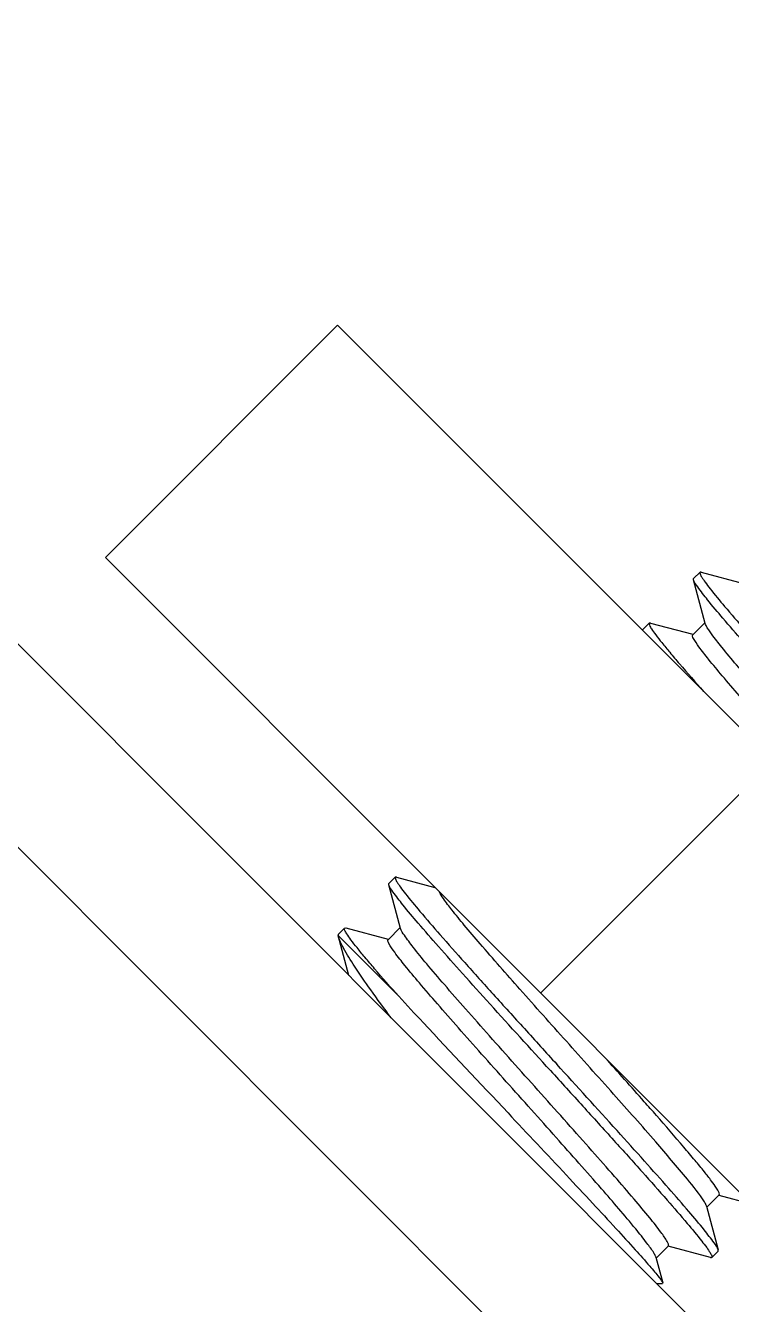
# Model space of a CAD drawing. Extents: x 4995099 to 5303443, y 4627657 to 4889583.
# Drawn here: x 5060947.9 to 5061123.7, y 4737623 to 4737941.2 of the extents above; entities that cross this region are included whole.
import ezdxf

# ---------------------------------------------------------------- set-up
doc = ezdxf.new("R2010")
doc.units = 0
doc.header["$LTSCALE"] = 1000
doc.header["$MEASUREMENT"] = 0
doc.layers.get('0').update_dxf_attribs({"color": 4, "linetype": 'CONTINUOUS'})

msp = doc.modelspace()

# ---------------------------------------------------------------- linework, layer by layer
for p, q in [((5061199.05, 4737534.2), (5057977.46, 4740755.78)), ((5061173.75, 4737508.9), (5057952.16, 4740730.48)), ((5060967.75, 4737808.86), (5061025.58, 4737866.68)), ((5061458.1, 4737434.16), (5061025.58, 4737866.68)), ((5061329.2, 4737447.41), (5060967.75, 4737808.86)), ((5061114.26, 4737803.3), (5061114.28, 4737803.6)), ((5061117.18, 4737792.43), (5061114.26, 4737803.3)), ((5061114.28, 4737803.6), (5061115.86, 4737805.18)), ((5061116.16, 4737805.2), (5061115.86, 4737805.18)), ((5061116.16, 4737805.2), (5061126.72, 4737802.39)), ((5061101.63, 4737790.95), (5061103.21, 4737792.53)), ((5061103.51, 4737792.55), (5061103.21, 4737792.53)), ((5061103.51, 4737792.55), (5061114.07, 4737789.74)), ((5061114.04, 4737789.63), (5061117.11, 4737792.7)), ((5061101.61, 4737790.92), (5061101.63, 4737790.95)), ((5061076.17, 4737700.44), (5061133.99, 4737758.26)), ((5061038.39, 4737727.71), (5061039.97, 4737729.29)), ((5061040.27, 4737729.31), (5061039.97, 4737729.29)), ((5061040.27, 4737729.31), (5061049.85, 4737726.76)), ((5061038.37, 4737727.41), (5061038.39, 4737727.71)), ((5061041.28, 4737716.54), (5061038.37, 4737727.41)), ((5061025.74, 4737715.06), (5061027.32, 4737716.64)), ((5061027.32, 4737716.64), (5061027.62, 4737716.66)), ((5061027.62, 4737716.66), (5061038.18, 4737713.85)), ((5061038.15, 4737713.74), (5061041.21, 4737716.8)), ((5061025.74, 4737715.06), (5061025.72, 4737714.76)), ((5061028.37, 4737704.87), (5061025.72, 4737714.76)), ((5061040.82, 4737699.65), (5061025.72, 4737714.75)), ((5061120.64, 4737650.22), (5061117.57, 4737647.15)), ((5061128.67, 4737647.94), (5061120.61, 4737650.11)), ((5061117.5, 4737647.41), (5061120.4, 4737636.53)), ((5061107.99, 4737637.57), (5061104.92, 4737634.5)), ((5061118.5, 4737634.63), (5061107.96, 4737637.46)), ((5061104.85, 4737634.77), (5061106.57, 4737628.31)), ((5061118.8, 4737634.65), (5061120.38, 4737636.23)), ((5061120.38, 4737636.23), (5061120.4, 4737636.53)), ((5061105.08, 4737628.16), (5061106.5, 4737628.16)), ((5061106.57, 4737628.31), (5061106.5, 4737628.16))]:
    msp.add_line(p, q)
for points, knots in [([(5061154.49, 4737757.07), (5061149.47, 4737762.58), (5061142.16, 4737770.6), (5061132.86, 4737780.91), (5061126.88, 4737787.61), (5061121.93, 4737793.31), (5061118.09, 4737797.8), (5061115.71, 4737800.97), (5061114.44, 4737802.64), (5061114.26, 4737803.3)], [0, 0, 0, 0, 0.364379, 0.530793, 0.678892, 0.803588, 0.900607, 0.966702, 1, 1, 1, 1]), ([(5061115.86, 4737805.18), (5061115.76, 4737805.09), (5061115.93, 4737804.55), (5061116.37, 4737803.82), (5061117.24, 4737802.55), (5061119.1, 4737800.13), (5061122.39, 4737796.17), (5061127.33, 4737790.47), (5061133.44, 4737783.6), (5061140.46, 4737775.81), (5061148.1, 4737767.39), (5061153.38, 4737761.6), (5061156.07, 4737758.65)], [0, 0, 0, 0, 0.006599, 0.021625, 0.045782, 0.078989, 0.171386, 0.295462, 0.446515, 0.618786, 0.805663, 1, 1, 1, 1]), ([(5061103.21, 4737792.53), (5061103.1, 4737792.42), (5061103.35, 4737791.78), (5061103.87, 4737790.93), (5061104.95, 4737789.41), (5061106.46, 4737787.5), (5061108.44, 4737785.09), (5061111.88, 4737781.04), (5061114.7, 4737777.82), (5061116.72, 4737775.54)], [0, 0, 0, 0, 0.021666, 0.072748, 0.15515, 0.268368, 0.411224, 0.582145, 1, 1, 1, 1]), ([(5061179.63, 4737712.63), (5061178.01, 4737714.97), (5061173.29, 4737720.64), (5061164.79, 4737730.48), (5061153.98, 4737742.61), (5061144.18, 4737753.54), (5061136.31, 4737762.35), (5061130.82, 4737768.54), (5061125.88, 4737774.18), (5061121.65, 4737779.09), (5061118.28, 4737783.16), (5061115.87, 4737786.21), (5061114.51, 4737788.19), (5061114.01, 4737789.16), (5061113.97, 4737789.55), (5061114.04, 4737789.63)], [0, 0, 0, 0, 0.084185, 0.218091, 0.385276, 0.565061, 0.652706, 0.735182, 0.809919, 0.874592, 0.927202, 0.966148, 0.990336, 0.996808, 1, 1, 1, 1]), ([(5061183.88, 4737713.46), (5061183.96, 4737713.55), (5061183.9, 4737713.97), (5061183.34, 4737715.02), (5061181.83, 4737717.19), (5061179.18, 4737720.51), (5061175.48, 4737724.94), (5061170.87, 4737730.26), (5061165.52, 4737736.35), (5061159.63, 4737742.97), (5061151.31, 4737752.27), (5061141.2, 4737763.56), (5061131.68, 4737774.28), (5061125.21, 4737781.79), (5061121.6, 4737786.11), (5061119.07, 4737789.36), (5061117.76, 4737791.19), (5061117.38, 4737791.94)], [0, 0, 0, 0, 0.003356, 0.01031, 0.036397, 0.078361, 0.13488, 0.204056, 0.283529, 0.37058, 0.462223, 0.64665, 0.811707, 0.879769, 0.934974, 0.975469, 1, 1, 1, 1]), ([(5061039.97, 4737729.29), (5061039.87, 4737729.19), (5061040.04, 4737728.65), (5061040.48, 4737727.92), (5061041.34, 4737726.65), (5061043.21, 4737724.24), (5061046.5, 4737720.27), (5061051.44, 4737714.58), (5061057.55, 4737707.7), (5061064.56, 4737699.92), (5061072.21, 4737691.5), (5061077.48, 4737685.71), (5061080.17, 4737682.76)], [0, 0, 0, 0, 0.006599, 0.021626, 0.045784, 0.078991, 0.171389, 0.295469, 0.446524, 0.618793, 0.805664, 1, 1, 1, 1]), ([(5061078.59, 4737681.18), (5061073.58, 4737686.69), (5061066.26, 4737694.71), (5061056.97, 4737705.01), (5061050.99, 4737711.72), (5061046.04, 4737717.41), (5061042.2, 4737721.91), (5061039.81, 4737725.08), (5061038.54, 4737726.75), (5061038.37, 4737727.41)], [0, 0, 0, 0, 0.364385, 0.530801, 0.678898, 0.803593, 0.900611, 0.966703, 1, 1, 1, 1]), ([(5061116.97, 4737648.5), (5061115.73, 4737650.51), (5061111.63, 4737655.47), (5061104.08, 4737664.37), (5061093.95, 4737675.75), (5061082.64, 4737688.39), (5061071.51, 4737700.83), (5061063.02, 4737710.46), (5061057.4, 4737717.05), (5061054.33, 4737720.78), (5061052.22, 4737723.55), (5061051.16, 4737725.1), (5061050.88, 4737725.73)], [0, 0, 0, 0, 0.069491, 0.189091, 0.344864, 0.518441, 0.689316, 0.837304, 0.897101, 0.944984, 0.979576, 1, 1, 1, 1]), ([(5061040.82, 4737699.65), (5061038.81, 4737701.92), (5061035.98, 4737705.14), (5061032.54, 4737709.2), (5061030.56, 4737711.6), (5061029.06, 4737713.51), (5061027.98, 4737715.03), (5061027.45, 4737715.89), (5061027.21, 4737716.53), (5061027.32, 4737716.64)], [0, 0, 0, 0, 0.417873, 0.588778, 0.731623, 0.84485, 0.927253, 0.978335, 1, 1, 1, 1]), ([(5061107.99, 4737637.57), (5061108.07, 4737637.66), (5061108, 4737638.1), (5061107.41, 4737639.18), (5061105.81, 4737641.46), (5061103.04, 4737644.92), (5061099.16, 4737649.54), (5061094.35, 4737655.09), (5061088.79, 4737661.4), (5061082.69, 4737668.25), (5061074.16, 4737677.79), (5061065.69, 4737687.23), (5061057.66, 4737696.29), (5061052.44, 4737702.25), (5061048.09, 4737707.35), (5061044.71, 4737711.42), (5061042.57, 4737714.34), (5061041.45, 4737715.91), (5061041.28, 4737716.54)], [0, 0, 0, 0, 0.003453, 0.010691, 0.037881, 0.081592, 0.14037, 0.212138, 0.294327, 0.383985, 0.477885, 0.664851, 0.751185, 0.82854, 0.894141, 0.945652, 0.981282, 1, 1, 1, 1]), ([(5061038.96, 4737694.29), (5061037.23, 4737696.6), (5061034.11, 4737700.83), (5061030.1, 4737706.59), (5061027.34, 4737711.05), (5061026.02, 4737713.66), (5061025.72, 4737714.75)], [0, 0, 0, 0, 0.35475, 0.644699, 0.861172, 1, 1, 1, 1]), ([(5061104.35, 4737635.79), (5061103.84, 4737636.64), (5061102.36, 4737638.65), (5061098.06, 4737644.01), (5061090.5, 4737652.74), (5061079.71, 4737664.91), (5061069.71, 4737676.05), (5061061.57, 4737685.16), (5061055.85, 4737691.6), (5061050.67, 4737697.5), (5061046.22, 4737702.65), (5061042.65, 4737706.93), (5061040.11, 4737710.14), (5061038.66, 4737712.23), (5061038.13, 4737713.25), (5061038.07, 4737713.66), (5061038.15, 4737713.74)], [0, 0, 0, 0, 0.029015, 0.073193, 0.201046, 0.367057, 0.54952, 0.639452, 0.72454, 0.801975, 0.869211, 0.924044, 0.964704, 0.989971, 0.996717, 1, 1, 1, 1]), ([(5061040.82, 4737699.65), (5061042.84, 4737697.47), (5061051.88, 4737687.77), (5061060.98, 4737678.12), (5061068.04, 4737670.63)], [0, 0, 0, 0, 0.223731, 1, 1, 1, 1]), ([(5061104.99, 4737670.02), (5061103.99, 4737671.16), (5061099.73, 4737675.98), (5061095.45, 4737680.77), (5061092.17, 4737684.44)], [0, 0, 0, 0, 0.235512, 1, 1, 1, 1]), ([(5061078.59, 4737681.18), (5061081.28, 4737678.23), (5061086.56, 4737672.44), (5061094.2, 4737664.02), (5061101.22, 4737656.23), (5061107.33, 4737649.36), (5061112.27, 4737643.66), (5061115.56, 4737639.7), (5061117.42, 4737637.28), (5061118.29, 4737636.01), (5061118.73, 4737635.28), (5061118.9, 4737634.75), (5061118.8, 4737634.65)], [0, 0, 0, 0, 0.194338, 0.381212, 0.553481, 0.704536, 0.828613, 0.92101, 0.954219, 0.978374, 0.993402, 1, 1, 1, 1]), ([(5061120.4, 4737636.53), (5061120.22, 4737637.18), (5061118.96, 4737638.85), (5061116.57, 4737642.02), (5061112.74, 4737646.52), (5061107.78, 4737652.21), (5061101.8, 4737658.92), (5061092.5, 4737669.23), (5061085.19, 4737677.25), (5061080.17, 4737682.76)], [0, 0, 0, 0, 0.033241, 0.099295, 0.196291, 0.32098, 0.469094, 0.635539, 1, 1, 1, 1]), ([(5061068.04, 4737670.63), (5061072.89, 4737665.48), (5061079.94, 4737657.99), (5061088.89, 4737648.4), (5061094.62, 4737642.22), (5061099.37, 4737637.02), (5061102.95, 4737632.97), (5061105.18, 4737630.38), (5061106.21, 4737628.97), (5061106.52, 4737628.5), (5061106.57, 4737628.31)], [0, 0, 0, 0, 0.37043, 0.538559, 0.687482, 0.812003, 0.90768, 0.97105, 0.98988, 1, 1, 1, 1]), ([(5061120.64, 4737650.22), (5061120.77, 4737650.35), (5061120.47, 4737651.11), (5061119.85, 4737652.13), (5061118.57, 4737653.93), (5061116.8, 4737656.19), (5061114.48, 4737659.01), (5061110.52, 4737663.7), (5061107.28, 4737667.41), (5061104.99, 4737670.02)], [0, 0, 0, 0, 0.022206, 0.074532, 0.158683, 0.27372, 0.417905, 0.588944, 1, 1, 1, 1]), ([(5061117.5, 4737647.41), (5061117.48, 4737647.49), (5061117.35, 4737647.87), (5061117.14, 4737648.22), (5061116.97, 4737648.5)], [0, 0, 0, 0, 0.181527, 1, 1, 1, 1]), ([(5061104.85, 4737634.77), (5061104.83, 4737634.83), (5061104.71, 4737635.19), (5061104.52, 4737635.52), (5061104.35, 4737635.79)], [0, 0, 0, 0, 0.183551, 1, 1, 1, 1]), ([(5061118.8, 4737634.65), (5061118.77, 4737634.62), (5061118.66, 4737634.59), (5061118.56, 4737634.61), (5061118.5, 4737634.63)], [0, 0, 0, 0, 0.398964, 1, 1, 1, 1])]:
    msp.add_open_spline(points, degree=3, knots=knots)
msp.add_open_spline([(5061117.38, 4737791.94), (5061117.3, 4737792.1), (5061117.22, 4737792.26), (5061117.18, 4737792.43)], degree=3)

doc.saveas('drawing.dxf')
